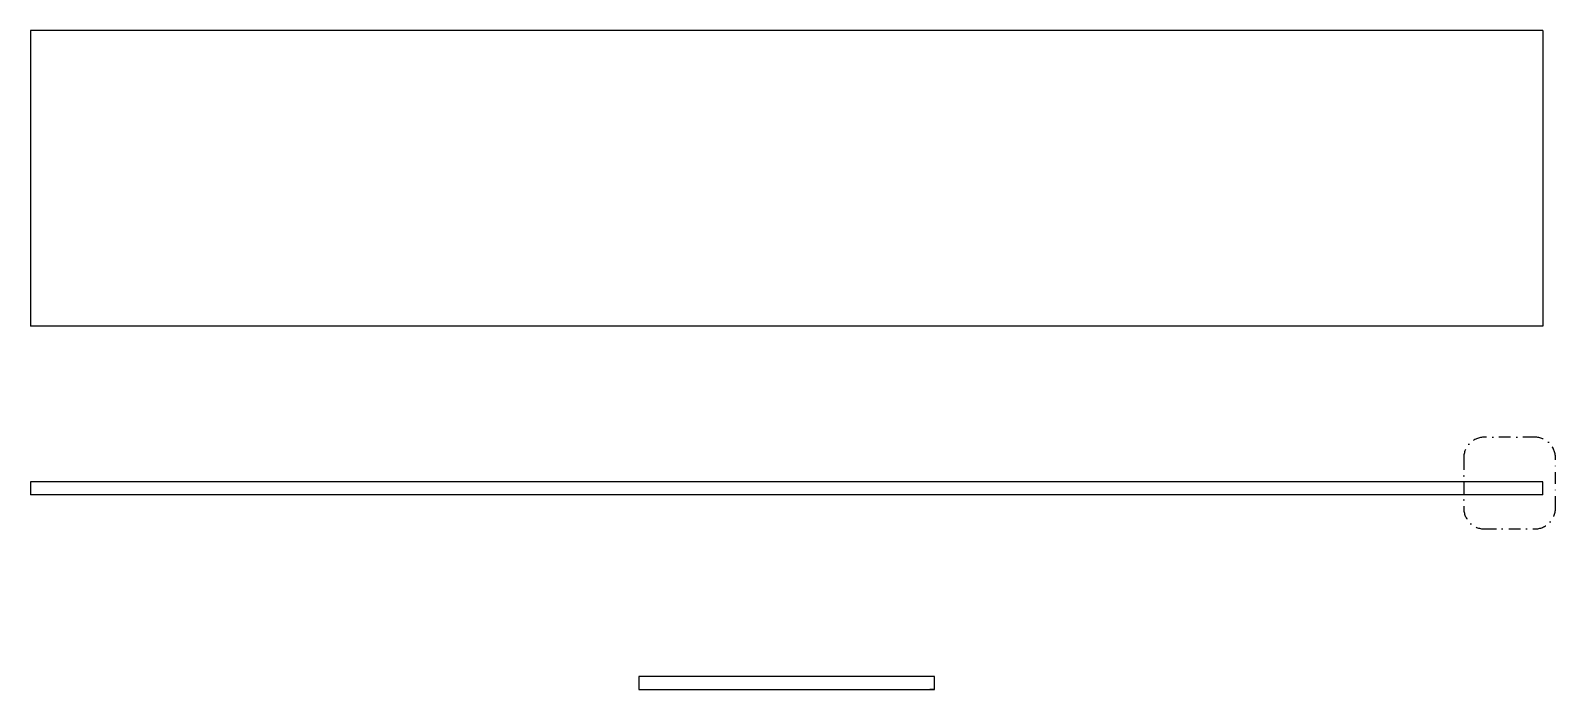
# Model space of a CAD drawing. Header units: millimetres. Extents: x 2472 to 2957, y 2218 to 2778.
# Drawn here: x 2471.6 to 2799.1, y 2218.2 to 2359.7 of the extents above.
import ezdxf

# ---------------------------------------------------------------- set-up
doc = ezdxf.new("R2010")
doc.units = ezdxf.units.MM
doc.linetypes.add('HIDDEN', pattern=[0.375, 0.25, -0.125])
doc.linetypes.add('TRATTOPUNTO', pattern=[25.4, 12.7, -6.35, 0, -6.35])
doc.layers.add('ARREDI', color=1, linetype='Continuous')
doc.layers.add('TRATTEGGIO', color=5, linetype='HIDDEN')

msp = doc.modelspace()

# ---------------------------------------------------------------- linework, layer by layer
at = {"layer": 'ARREDI'}
for p, q in [((2796.41, 2359.68), (2471.61, 2359.68)), ((2471.61, 2359.68), (2471.61, 2296.18)), ((2796.41, 2359.68), (2796.41, 2296.18)), ((2796.41, 2359.68), (2796.41, 2359.68)), ((2796.41, 2359.68), (2796.41, 2359.68)), ((2796.41, 2359.68), (2796.41, 2359.68)), ((2796.41, 2296.18), (2471.61, 2296.18)), ((2471.61, 2262.8), (2471.61, 2260)), ((2796.41, 2262.8), (2471.61, 2262.8)), ((2796.41, 2260), (2471.61, 2260)), ((2796.41, 2260), (2796.41, 2262.8)), ((2665.76, 2221.01), (2602.26, 2221.01)), ((2602.26, 2221.01), (2602.26, 2218.21)), ((2665.76, 2218.21), (2665.76, 2221.01)), ((2602.26, 2218.21), (2665.76, 2218.21)), ((2602.26, 2218.21), (2603.26, 2218.21)), ((2665.76, 2218.21), (2664.76, 2218.21))]:
    msp.add_line(p, q, dxfattribs=at)
at = {"layer": 'TRATTEGGIO', "linetype": 'TRATTOPUNTO', "ltscale": 0.2}
msp.add_lwpolyline([(2779.39, 2267.91), (2779.39, 2257.16, 0.414214), (2783.87, 2252.68), (2794.62, 2252.68, 0.414214), (2799.1, 2257.16), (2799.1, 2267.91, 0.414214), (2794.62, 2272.39), (2783.87, 2272.39, 0.414214)], format="xyb", close=True, dxfattribs=at)

doc.saveas('drawing.dxf')
